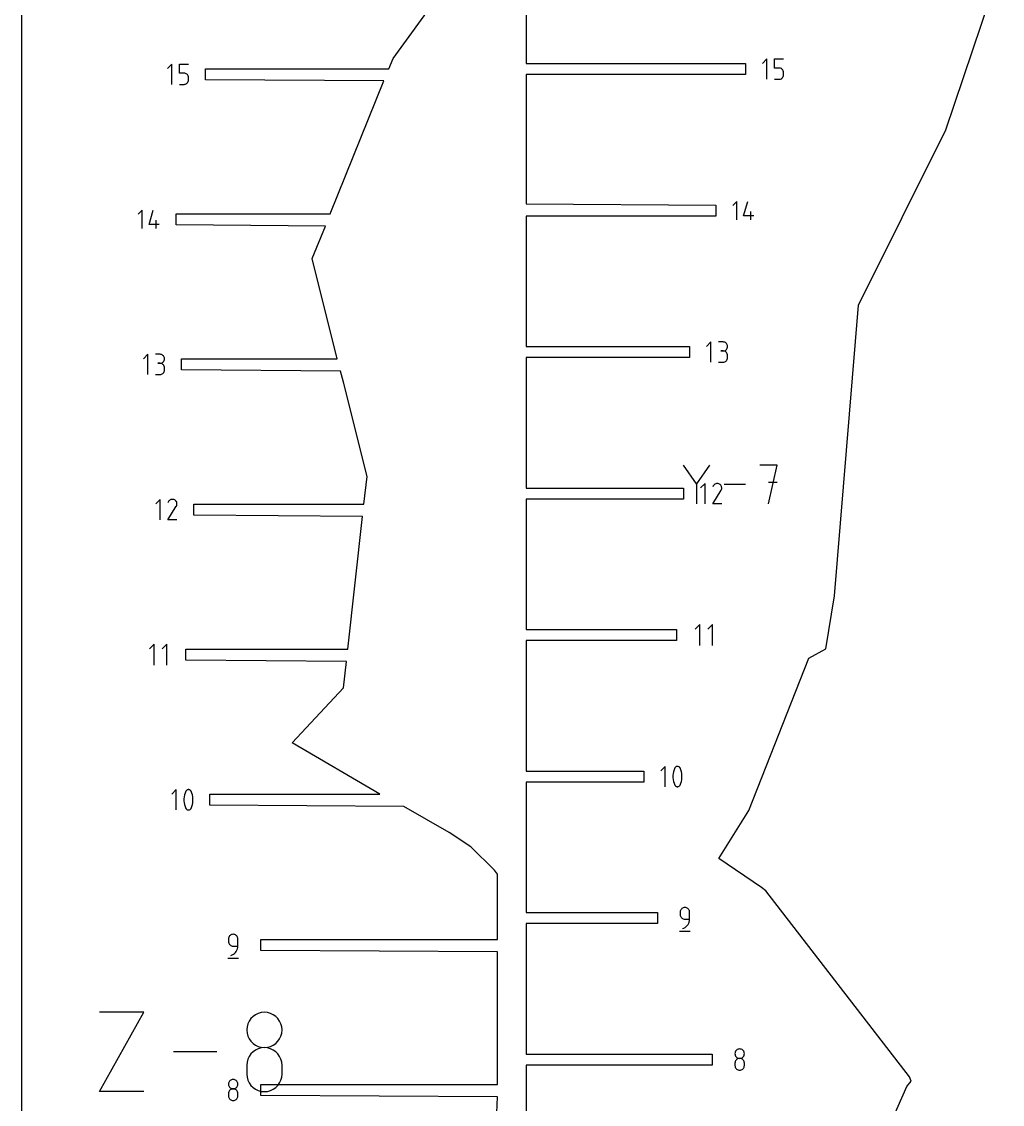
# Model space of a CAD drawing. Extents: x 0 to 980, y 0 to 700.
# Drawn here: x 125.9 to 237.1, y 126.8 to 249.5 of the extents above; entities that cross this region are included whole.
import ezdxf

# ---------------------------------------------------------------- set-up
doc = ezdxf.new("R2010")
doc.units = 0

msp = doc.modelspace()

# ---------------------------------------------------------------- linework, layer by layer
at = {"layer": 'annotation', "color": 1}
for p, q in [((142.970971, 244.740685), (142.458649, 244.228219)), ((142.970971, 242.436176), (142.970971, 244.740685)), ((143.83509, 243.714452), (143.83509, 244.740685)), ((143.83509, 244.740685), (144.858577, 244.740685)), ((210.427876, 245.311438), (209.915554, 244.798972)), ((210.427876, 243.006929), (210.427876, 245.311438)), ((211.291994, 244.285205), (211.291994, 245.311438)), ((211.291994, 245.311438), (212.315482, 245.311438)), ((211.803738, 244.285205), (211.291994, 244.285205)), ((211.895624, 244.276991), (211.803738, 244.285205)), ((211.982148, 244.253303), (211.895624, 244.276991)), ((144.346833, 243.714452), (143.83509, 243.714452)), ((144.43872, 243.706238), (144.346833, 243.714452)), ((144.525244, 243.682549), (144.43872, 243.706238)), ((144.604951, 243.644815), (144.525244, 243.682549)), ((144.676386, 243.594462), (144.604951, 243.644815)), ((144.738096, 243.53292), (144.676386, 243.594462)), ((144.788624, 243.461617), (144.738096, 243.53292)), ((144.826517, 243.381982), (144.788624, 243.461617)), ((144.85032, 243.295444), (144.826517, 243.381982)), ((144.858577, 243.20343), (144.85032, 243.295444)), ((144.858577, 242.948498), (144.858577, 243.20343)), ((144.858577, 243.20343), (144.858577, 243.20343)), ((211.895586, 243.015188), (211.98209, 243.038996)), ((211.98209, 243.038996), (212.061791, 243.076904)), ((212.061855, 244.215568), (211.982148, 244.253303)), ((212.061791, 243.076904), (212.133232, 243.127461)), ((212.133291, 244.165215), (212.061855, 244.215568)), ((212.133232, 243.127461), (212.194953, 243.189219)), ((212.195001, 244.103673), (212.133291, 244.165215)), ((212.194953, 243.189219), (212.245497, 243.260727)), ((212.245529, 244.032371), (212.195001, 244.103673)), ((212.245497, 243.260727), (212.283405, 243.340535)), ((212.283422, 243.952736), (212.245529, 244.032371)), ((212.283405, 243.340535), (212.30722, 243.427193)), ((212.307224, 243.866197), (212.283422, 243.952736)), ((212.30722, 243.427193), (212.315482, 243.519251)), ((212.315482, 243.774184), (212.307224, 243.866197)), ((212.315482, 243.519251), (212.315482, 243.774184)), ((212.315482, 243.774184), (212.315482, 243.774184)), ((143.83509, 242.436176), (144.346833, 242.436176)), ((144.346833, 242.436176), (144.438681, 242.444434)), ((144.346833, 242.436176), (144.346833, 242.436176)), ((144.438681, 242.444434), (144.525185, 242.468242)), ((144.525185, 242.468242), (144.604886, 242.50615)), ((144.604886, 242.50615), (144.676327, 242.556708)), ((144.676327, 242.556708), (144.738048, 242.618466)), ((144.738048, 242.618466), (144.788592, 242.689974)), ((144.788592, 242.689974), (144.826501, 242.769782)), ((144.826501, 242.769782), (144.850315, 242.85644)), ((144.850315, 242.85644), (144.858577, 242.948498)), ((211.291994, 243.006929), (211.803738, 243.006929)), ((211.803738, 243.006929), (211.895586, 243.015188)), ((211.803738, 243.006929), (211.803738, 243.006929)), ((207.006961, 229.160916), (206.544035, 228.697859)), ((207.006961, 227.078598), (207.006961, 229.160916)), ((207.787765, 227.541524), (208.249516, 229.160916)), ((139.598771, 228.177678), (139.135845, 227.714622)), ((139.598771, 226.09536), (139.598771, 228.177678)), ((140.379575, 226.558286), (140.841326, 228.177678)), ((208.94397, 227.541524), (207.787765, 227.541524)), ((208.597396, 227.078598), (208.597396, 228.003405)), ((141.53578, 226.558286), (140.379575, 226.558286)), ((141.189206, 226.09536), (141.189206, 227.020168)), ((204.079704, 213.232584), (203.567382, 212.720117)), ((204.079704, 210.928075), (204.079704, 213.232584)), ((205.455566, 213.22991), (204.943823, 213.22991)), ((205.547605, 213.221649), (205.455566, 213.22991)), ((205.634209, 213.197841), (205.547605, 213.221649)), ((205.71394, 213.159952), (205.634209, 213.197841)), ((205.785357, 213.109445), (205.71394, 213.159952)), ((205.847019, 213.047784), (205.785357, 213.109445)), ((205.785357, 212.327015), (205.847019, 212.388797)), ((205.897486, 212.976434), (205.847019, 213.047784)), ((205.847019, 212.388797), (205.897486, 212.460327)), ((205.935317, 212.896858), (205.897486, 212.976434)), ((205.897486, 212.460327), (205.935317, 212.540155)), ((205.959072, 212.810522), (205.935317, 212.896858)), ((205.935317, 212.540155), (205.959072, 212.626826)), ((205.96731, 212.718889), (205.959072, 212.810522)), ((205.959072, 212.626826), (205.96731, 212.718889)), ((205.96731, 212.718889), (205.96731, 212.718889)), ((140.248447, 211.836863), (139.736125, 211.324396)), ((140.248447, 209.532354), (140.248447, 211.836863)), ((141.624309, 211.834189), (141.112566, 211.834189)), ((141.716348, 211.825928), (141.624309, 211.834189)), ((141.802952, 211.80212), (141.716348, 211.825928)), ((141.882683, 211.764231), (141.802952, 211.80212)), ((141.9541, 211.713724), (141.882683, 211.764231)), ((142.015762, 211.652063), (141.9541, 211.713724)), ((142.066229, 211.580712), (142.015762, 211.652063)), ((142.10406, 211.501137), (142.066229, 211.580712)), ((142.066229, 211.064606), (142.10406, 211.144434)), ((142.127815, 211.414801), (142.10406, 211.501137)), ((142.10406, 211.144434), (142.127815, 211.231105)), ((142.136053, 211.323168), (142.127815, 211.414801)), ((142.127815, 211.231105), (142.136053, 211.323168)), ((142.136053, 211.323168), (142.136053, 211.323168)), ((205.455566, 212.206423), (205.199333, 212.206423)), ((205.199333, 212.206423), (205.455566, 212.206423)), ((205.455566, 212.206423), (205.547605, 212.214686)), ((205.547605, 212.198161), (205.455566, 212.206423)), ((205.455566, 212.206423), (205.455566, 212.206423)), ((205.547605, 212.214686), (205.634209, 212.238507)), ((205.634209, 212.174354), (205.547605, 212.198161)), ((205.634209, 212.238507), (205.71394, 212.276434)), ((205.71394, 212.136465), (205.634209, 212.174354)), ((205.71394, 212.276434), (205.785357, 212.327015)), ((205.785357, 212.085957), (205.71394, 212.136465)), ((205.847019, 212.024296), (205.785357, 212.085957)), ((205.897486, 211.952946), (205.847019, 212.024296)), ((205.847019, 211.110214), (205.897486, 211.18156)), ((205.935317, 211.873371), (205.897486, 211.952946)), ((205.897486, 211.18156), (205.935317, 211.261141)), ((205.959072, 211.787034), (205.935317, 211.873371)), ((205.935317, 211.261141), (205.959072, 211.347497)), ((205.96731, 211.695402), (205.959072, 211.787034)), ((205.959072, 211.347497), (205.96731, 211.439168)), ((205.96731, 211.439168), (205.96731, 211.695402)), ((205.96731, 211.695402), (205.96731, 211.695402)), ((141.624309, 210.810702), (141.368076, 210.810702)), ((141.368076, 210.810702), (141.624309, 210.810702)), ((141.624309, 210.810702), (141.716348, 210.818965)), ((141.716348, 210.80244), (141.624309, 210.810702)), ((141.624309, 210.810702), (141.624309, 210.810702)), ((141.716348, 210.818965), (141.802952, 210.842786)), ((141.802952, 210.778633), (141.716348, 210.80244)), ((141.802952, 210.842786), (141.882683, 210.880713)), ((141.882683, 210.740743), (141.802952, 210.778633)), ((141.882683, 210.880713), (141.9541, 210.931294)), ((141.9541, 210.690236), (141.882683, 210.740743)), ((141.9541, 210.931294), (142.015762, 210.993076)), ((142.015762, 210.628575), (141.9541, 210.690236)), ((142.015762, 210.993076), (142.066229, 211.064606)), ((142.066229, 210.557225), (142.015762, 210.628575)), ((142.10406, 210.47765), (142.066229, 210.557225)), ((142.127815, 210.391313), (142.10406, 210.47765)), ((142.10406, 209.86542), (142.127815, 209.951776)), ((142.136053, 210.299681), (142.127815, 210.391313)), ((142.127815, 209.951776), (142.136053, 210.043447)), ((142.136053, 210.043447), (142.136053, 210.299681)), ((142.136053, 210.299681), (142.136053, 210.299681)), ((204.943823, 210.928147), (205.455566, 210.928147)), ((205.455566, 210.928147), (205.547605, 210.936404)), ((205.455566, 210.928147), (205.455566, 210.928147)), ((205.547605, 210.936404), (205.634209, 210.960199)), ((205.634209, 210.960199), (205.71394, 210.998073)), ((205.71394, 210.998073), (205.785357, 211.048565)), ((205.785357, 211.048565), (205.847019, 211.110214)), ((141.112566, 209.532426), (141.624309, 209.532426)), ((141.624309, 209.532426), (141.716348, 209.540683)), ((141.624309, 209.532426), (141.624309, 209.532426)), ((141.716348, 209.540683), (141.802952, 209.564478)), ((141.802952, 209.564478), (141.882683, 209.602352)), ((141.882683, 209.602352), (141.9541, 209.652844)), ((141.9541, 209.652844), (142.015762, 209.714493)), ((142.015762, 209.714493), (142.066229, 209.785839)), ((142.066229, 209.785839), (142.10406, 209.86542)), ((202.451237, 197.143616), (200.981598, 199.268915)), ((203.9206, 199.268915), (202.451237, 197.143616)), ((211.593312, 199.268777), (209.634069, 199.268777)), ((210.613829, 194.862898), (211.593312, 199.268777)), ((202.451237, 197.314646), (202.451237, 194.86276)), ((203.413456, 197.19299), (202.901209, 196.680597)), ((203.413456, 194.888815), (203.413456, 197.19299)), ((204.277624, 194.888796), (205.223223, 196.411089)), ((204.346261, 196.936775), (204.279069, 196.807882)), ((204.399583, 197.012386), (204.346261, 196.936775)), ((204.463557, 197.075505), (204.399583, 197.012386)), ((204.536239, 197.125624), (204.463557, 197.075505)), ((204.615681, 197.162239), (204.536239, 197.125624)), ((204.699939, 197.184844), (204.615681, 197.162239)), ((204.787067, 197.192933), (204.699939, 197.184844)), ((204.875119, 197.186002), (204.787067, 197.192933)), ((204.962149, 197.163545), (204.875119, 197.186002)), ((205.046212, 197.125056), (204.962149, 197.163545)), ((205.121397, 197.071668), (205.046212, 197.125056)), ((205.046212, 197.125056), (205.046212, 197.125056)), ((205.18426, 197.007601), (205.121397, 197.071668)), ((205.234242, 196.934821), (205.18426, 197.007601)), ((205.223223, 196.411089), (205.224353, 196.412488)), ((205.223223, 196.411089), (205.223223, 196.411089)), ((205.224353, 196.412488), (205.225437, 196.413898)), ((205.225437, 196.413898), (205.226482, 196.415333)), ((205.226482, 196.415333), (205.227494, 196.416803)), ((205.227494, 196.416803), (205.228482, 196.418321)), ((205.228482, 196.418321), (205.229452, 196.419898)), ((205.229452, 196.419898), (205.230411, 196.421546)), ((205.230411, 196.421546), (205.231367, 196.423278)), ((205.231367, 196.423278), (205.232326, 196.425105)), ((205.232326, 196.425105), (205.27137, 196.508935)), ((205.232326, 196.425105), (205.232326, 196.425105)), ((205.270784, 196.855291), (205.234242, 196.934821)), ((205.293326, 196.770973), (205.270784, 196.855291)), ((205.27137, 196.508935), (205.294178, 196.595832)), ((205.301311, 196.683833), (205.293326, 196.770973)), ((205.294178, 196.595832), (205.301311, 196.683833)), ((207.982417, 197.065837), (205.573358, 197.065837)), ((211.593312, 197.306771), (210.613829, 197.306771)), ((141.653801, 195.384785), (141.141553, 194.872393)), ((141.653801, 193.08061), (141.653801, 195.384785)), ((142.639927, 195.204181), (142.586605, 195.12857)), ((142.703901, 195.2673), (142.639927, 195.204181)), ((142.776583, 195.317419), (142.703901, 195.2673)), ((142.856025, 195.354034), (142.776583, 195.317419)), ((142.940283, 195.376639), (142.856025, 195.354034)), ((143.027411, 195.384728), (142.940283, 195.376639)), ((143.115463, 195.377797), (143.027411, 195.384728)), ((143.202493, 195.35534), (143.115463, 195.377797)), ((143.286556, 195.316851), (143.202493, 195.35534)), ((143.361741, 195.263463), (143.286556, 195.316851)), ((143.286556, 195.316851), (143.286556, 195.316851)), ((143.424604, 195.199397), (143.361741, 195.263463)), ((143.474586, 195.126616), (143.424604, 195.199397)), ((142.517968, 193.080591), (143.463567, 194.602884)), ((142.586605, 195.12857), (142.519413, 194.999677)), ((143.463567, 194.602884), (143.464697, 194.604283)), ((143.463567, 194.602884), (143.463567, 194.602884)), ((143.464697, 194.604283), (143.465781, 194.605693)), ((143.465781, 194.605693), (143.466826, 194.607128)), ((143.466826, 194.607128), (143.467838, 194.608598)), ((143.467838, 194.608598), (143.468826, 194.610116)), ((143.468826, 194.610116), (143.469796, 194.611693)), ((143.469796, 194.611693), (143.470755, 194.613342)), ((143.470755, 194.613342), (143.471711, 194.615073)), ((143.471711, 194.615073), (143.47267, 194.6169)), ((143.47267, 194.6169), (143.511714, 194.70073)), ((143.47267, 194.6169), (143.47267, 194.6169)), ((143.511128, 195.047086), (143.474586, 195.126616)), ((143.53367, 194.962768), (143.511128, 195.047086)), ((143.511714, 194.70073), (143.534522, 194.787627)), ((143.541655, 194.875628), (143.53367, 194.962768)), ((143.534522, 194.787627), (143.541655, 194.875628)), ((205.300963, 194.888796), (204.277624, 194.888796)), ((143.541307, 193.080591), (142.517968, 193.080591)), ((202.835346, 181.201475), (202.301796, 180.667774)), ((202.835346, 178.801475), (202.835346, 181.201475)), ((204.268897, 181.201475), (203.735346, 180.667774)), ((204.268897, 178.801475), (204.268897, 181.201475)), ((140.969532, 178.980786), (140.435981, 178.447085)), ((140.969532, 176.580786), (140.969532, 178.980786)), ((142.403083, 178.980786), (141.869532, 178.447085)), ((142.403083, 176.580786), (142.403083, 178.980786)), ((198.907142, 165.116478), (198.393853, 164.603044)), ((198.907142, 162.807618), (198.907142, 165.116478)), ((199.839445, 164.511356), (199.795192, 164.292861)), ((199.905825, 164.725523), (199.839445, 164.511356)), ((199.99433, 164.933653), (199.905825, 164.725523)), ((200.024135, 164.983217), (199.99433, 164.933653)), ((199.99433, 164.933653), (199.99433, 164.933653)), ((200.061279, 165.025454), (200.024135, 164.983217)), ((200.104533, 165.059955), (200.061279, 165.025454)), ((200.152668, 165.086312), (200.104533, 165.059955)), ((200.204452, 165.104117), (200.152668, 165.086312)), ((200.258657, 165.11296), (200.204452, 165.104117)), ((200.314052, 165.112432), (200.258657, 165.11296)), ((200.369408, 165.102126), (200.314052, 165.112432)), ((200.423495, 165.081631), (200.369408, 165.102126)), ((200.4442, 165.070751), (200.423495, 165.081631)), ((200.423495, 165.081631), (200.423495, 165.081631)), ((200.464069, 165.058253), (200.4442, 165.070751)), ((200.483005, 165.044237), (200.464069, 165.058253)), ((200.500911, 165.028802), (200.483005, 165.044237)), ((200.51769, 165.012046), (200.500911, 165.028802)), ((200.533248, 164.994069), (200.51769, 165.012046)), ((200.547486, 164.974969), (200.533248, 164.994069)), ((200.560308, 164.954846), (200.547486, 164.974969)), ((200.571618, 164.933798), (200.560308, 164.954846)), ((200.660552, 164.725238), (200.571618, 164.933798)), ((200.571618, 164.933798), (200.571618, 164.933798)), ((200.727253, 164.51075), (200.660552, 164.725238)), ((200.771721, 164.29204), (200.727253, 164.51075)), ((199.795192, 164.292861), (199.773066, 164.071745)), ((199.773066, 164.071745), (199.773066, 163.849717)), ((199.773066, 163.849717), (199.795192, 163.628484)), ((199.795192, 163.628484), (199.839445, 163.409753)), ((199.839445, 163.409753), (199.905825, 163.195232)), ((200.660552, 163.194948), (200.727253, 163.409147)), ((200.727253, 163.409147), (200.771721, 163.627663)), ((200.793954, 164.070818), (200.771721, 164.29204)), ((200.771721, 163.627663), (200.793954, 163.848789)), ((200.793954, 163.848789), (200.793954, 164.070818)), ((143.471519, 162.483305), (142.95823, 161.969871)), ((143.471519, 160.174445), (143.471519, 162.483305)), ((144.470202, 162.09235), (144.403822, 161.878183)), ((144.558707, 162.30048), (144.470202, 162.09235)), ((144.588512, 162.350044), (144.558707, 162.30048)), ((144.558707, 162.30048), (144.558707, 162.30048)), ((144.625656, 162.392281), (144.588512, 162.350044)), ((144.66891, 162.426782), (144.625656, 162.392281)), ((144.717045, 162.45314), (144.66891, 162.426782)), ((144.768829, 162.470944), (144.717045, 162.45314)), ((144.823034, 162.479787), (144.768829, 162.470944)), ((144.878429, 162.47926), (144.823034, 162.479787)), ((144.933785, 162.468953), (144.878429, 162.47926)), ((144.987872, 162.448458), (144.933785, 162.468953)), ((145.008577, 162.437578), (144.987872, 162.448458)), ((144.987872, 162.448458), (144.987872, 162.448458)), ((145.028446, 162.42508), (145.008577, 162.437578)), ((145.047382, 162.411064), (145.028446, 162.42508)), ((145.065288, 162.395629), (145.047382, 162.411064)), ((145.082068, 162.378873), (145.065288, 162.395629)), ((145.097625, 162.360896), (145.082068, 162.378873)), ((145.111863, 162.341797), (145.097625, 162.360896)), ((145.124685, 162.321673), (145.111863, 162.341797)), ((145.135995, 162.300625), (145.124685, 162.321673)), ((145.224929, 162.092066), (145.135995, 162.300625)), ((145.135995, 162.300625), (145.135995, 162.300625)), ((145.29163, 161.877577), (145.224929, 162.092066)), ((199.905825, 163.195232), (199.99433, 162.98663)), ((199.99433, 162.98663), (199.99433, 162.98663)), ((199.99433, 162.98663), (200.005599, 162.965623)), ((200.005599, 162.965623), (200.018326, 162.9456)), ((200.018326, 162.9456), (200.032459, 162.926621)), ((200.032459, 162.926621), (200.047943, 162.908747)), ((200.047943, 162.908747), (200.064724, 162.892038)), ((200.064724, 162.892038), (200.08275, 162.876555)), ((200.08275, 162.876555), (200.101966, 162.86236)), ((200.101966, 162.86236), (200.12232, 162.849512)), ((200.12232, 162.849512), (200.143756, 162.838073)), ((200.143756, 162.838073), (200.143756, 162.838073)), ((200.143756, 162.838073), (200.197417, 162.818013)), ((200.197417, 162.818013), (200.25245, 162.808047)), ((200.25245, 162.808047), (200.307613, 162.807768)), ((200.307613, 162.807768), (200.36166, 162.81677)), ((200.36166, 162.81677), (200.413347, 162.834647)), ((200.413347, 162.834647), (200.461431, 162.860993)), ((200.461431, 162.860993), (200.504666, 162.8954)), ((200.504666, 162.8954), (200.54181, 162.937463)), ((200.54181, 162.937463), (200.571618, 162.986774)), ((200.571618, 162.986774), (200.660552, 163.194948)), ((200.571618, 162.986774), (200.571618, 162.986774)), ((144.359569, 161.659688), (144.337443, 161.438573)), ((144.337443, 161.438573), (144.337443, 161.216544)), ((144.337443, 161.216544), (144.359569, 160.995311)), ((144.403822, 161.878183), (144.359569, 161.659688)), ((144.359569, 160.995311), (144.403822, 160.77658)), ((145.336098, 161.658868), (145.29163, 161.877577)), ((145.29163, 160.775974), (145.336098, 160.99449)), ((145.358331, 161.437645), (145.336098, 161.658868)), ((145.336098, 160.99449), (145.358331, 161.215617)), ((145.358331, 161.215617), (145.358331, 161.437645)), ((144.403822, 160.77658), (144.470202, 160.562059)), ((144.470202, 160.562059), (144.558707, 160.353457)), ((144.558707, 160.353457), (144.558707, 160.353457)), ((144.558707, 160.353457), (144.569976, 160.332451)), ((144.569976, 160.332451), (144.582703, 160.312427)), ((144.582703, 160.312427), (144.596836, 160.293448)), ((144.596836, 160.293448), (144.61232, 160.275574)), ((144.61232, 160.275574), (144.629101, 160.258865)), ((144.629101, 160.258865), (144.647127, 160.243382)), ((144.647127, 160.243382), (144.666343, 160.229187)), ((144.666343, 160.229187), (144.686697, 160.216339)), ((144.686697, 160.216339), (144.708133, 160.2049)), ((144.708133, 160.2049), (144.708133, 160.2049)), ((144.708133, 160.2049), (144.761794, 160.18484)), ((144.761794, 160.18484), (144.816827, 160.174874)), ((144.816827, 160.174874), (144.87199, 160.174595)), ((144.87199, 160.174595), (144.926037, 160.183598)), ((144.926037, 160.183598), (144.977724, 160.201475)), ((144.977724, 160.201475), (145.025808, 160.22782)), ((145.025808, 160.22782), (145.069043, 160.262227)), ((145.069043, 160.262227), (145.106187, 160.30429)), ((145.106187, 160.30429), (145.135995, 160.353602)), ((145.135995, 160.353602), (145.224929, 160.561775)), ((145.135995, 160.353602), (145.135995, 160.353602)), ((145.224929, 160.561775), (145.29163, 160.775974)), ((200.605564, 148.684797), (200.596959, 148.588919)), ((200.596959, 148.588919), (200.596959, 148.322069)), ((200.630365, 148.77506), (200.605564, 148.684797)), ((200.669844, 148.858195), (200.630365, 148.77506)), ((200.722482, 148.932689), (200.669844, 148.858195)), ((200.786761, 148.997031), (200.722482, 148.932689)), ((200.861162, 149.049708), (200.786761, 148.997031)), ((200.944166, 149.089207), (200.861162, 149.049708)), ((201.034254, 149.114015), (200.944166, 149.089207)), ((201.129908, 149.122621), (201.034254, 149.114015)), ((201.22576, 149.114015), (201.129908, 149.122621)), ((201.129908, 149.122621), (201.129908, 149.122621)), ((201.315953, 149.089207), (201.22576, 149.114015)), ((201.398988, 149.049708), (201.315953, 149.089207)), ((201.473364, 148.997031), (201.398988, 149.049708)), ((201.537581, 148.932689), (201.473364, 148.997031)), ((201.590139, 148.858195), (201.537581, 148.932689)), ((201.629537, 148.77506), (201.590139, 148.858195)), ((201.654277, 148.684797), (201.629537, 148.77506)), ((201.662857, 148.588919), (201.654277, 148.684797)), ((201.662857, 147.788518), (201.662857, 148.588919)), ((201.662857, 148.588919), (201.662857, 148.588919)), ((200.596959, 148.322069), (200.596959, 148.322069)), ((200.596959, 148.322069), (200.605564, 148.226196)), ((200.605564, 148.226196), (200.630365, 148.135947)), ((200.630365, 148.135947), (200.669844, 148.052832)), ((200.669844, 148.052832), (200.722482, 147.978361)), ((200.722482, 147.978361), (200.786761, 147.914045)), ((200.786761, 147.914045), (200.861162, 147.861392)), ((200.861162, 147.861392), (200.944166, 147.821913)), ((200.944166, 147.821913), (201.034254, 147.797118)), ((201.034254, 147.797118), (201.129908, 147.788518)), ((201.129908, 147.788518), (201.662857, 147.788518)), ((201.485626, 147.186769), (201.560996, 147.323872)), ((201.560996, 147.323872), (201.616621, 147.471168)), ((201.616621, 147.471168), (201.651057, 147.626702)), ((201.651057, 147.626702), (201.662857, 147.788518)), ((149.819946, 146.068358), (149.729858, 146.04355)), ((149.9156, 146.076964), (149.819946, 146.068358)), ((150.011452, 146.068358), (149.9156, 146.076964)), ((149.9156, 146.076964), (149.9156, 146.076964)), ((150.101646, 146.04355), (150.011452, 146.068358)), ((200.530359, 146.422621), (201.730359, 146.422621)), ((200.863208, 146.722621), (201.015615, 146.779415)), ((200.863208, 146.722621), (200.863208, 146.722621)), ((201.015615, 146.779415), (201.155507, 146.856183)), ((201.155507, 146.856183), (201.281436, 146.950969)), ((201.281436, 146.950969), (201.391958, 147.061816)), ((201.391958, 147.061816), (201.485626, 147.186769)), ((149.391256, 145.639141), (149.382651, 145.543263)), ((149.382651, 145.543263), (149.382651, 145.276412)), ((149.382651, 145.276412), (149.382651, 145.276412)), ((149.382651, 145.276412), (149.391256, 145.180539)), ((149.416057, 145.729403), (149.391256, 145.639141)), ((149.391256, 145.180539), (149.416057, 145.09029)), ((149.455536, 145.812538), (149.416057, 145.729403)), ((149.416057, 145.09029), (149.455536, 145.007176)), ((149.508175, 145.887033), (149.455536, 145.812538)), ((149.455536, 145.007176), (149.508175, 144.932705)), ((149.572453, 145.951375), (149.508175, 145.887033)), ((149.508175, 144.932705), (149.572453, 144.868388)), ((149.646854, 146.004051), (149.572453, 145.951375)), ((149.572453, 144.868388), (149.646854, 144.815735)), ((149.729858, 146.04355), (149.646854, 146.004051)), ((150.18468, 146.004051), (150.101646, 146.04355)), ((150.259056, 145.951375), (150.18468, 146.004051)), ((150.323273, 145.887033), (150.259056, 145.951375)), ((150.375831, 145.812538), (150.323273, 145.887033)), ((150.41523, 145.729403), (150.375831, 145.812538)), ((150.439969, 145.639141), (150.41523, 145.729403)), ((150.448549, 145.543263), (150.439969, 145.639141)), ((150.448549, 144.742861), (150.448549, 145.543263)), ((150.448549, 145.543263), (150.448549, 145.543263)), ((149.646854, 144.815735), (149.729858, 144.776256)), ((149.6489, 143.676964), (149.801308, 143.733758)), ((149.6489, 143.676964), (149.6489, 143.676964)), ((149.729858, 144.776256), (149.819946, 144.751462)), ((149.801308, 143.733758), (149.941199, 143.810527)), ((149.819946, 144.751462), (149.9156, 144.742861)), ((149.9156, 144.742861), (150.448549, 144.742861)), ((149.941199, 143.810527), (150.067128, 143.905312)), ((150.067128, 143.905312), (150.17765, 144.01616)), ((150.17765, 144.01616), (150.271318, 144.141113)), ((150.271318, 144.141113), (150.346688, 144.278215)), ((150.346688, 144.278215), (150.402314, 144.425512)), ((150.402314, 144.425512), (150.436749, 144.581046)), ((150.436749, 144.581046), (150.448549, 144.742861)), ((149.316052, 143.376964), (150.516052, 143.376964)), ((134.780284, 128.239647), (139.780564, 137.24512)), ((139.780564, 137.24512), (134.780284, 137.24512)), ((151.732066, 136.243581), (151.58399, 135.932619)), ((151.92952, 136.522401), (151.732066, 136.243581)), ((152.170666, 136.763357), (151.92952, 136.522401)), ((152.449819, 136.960727), (152.170666, 136.763357)), ((152.761296, 137.108791), (152.449819, 136.960727)), ((153.099411, 137.201825), (152.761296, 137.108791)), ((153.45848, 137.234107), (153.099411, 137.201825)), ((153.817549, 137.201825), (153.45848, 137.234107)), ((153.45848, 137.234107), (153.45848, 137.234107)), ((154.155665, 137.108791), (153.817549, 137.201825)), ((154.467141, 136.960727), (154.155665, 137.108791)), ((154.746295, 136.763357), (154.467141, 136.960727)), ((154.987441, 136.522401), (154.746295, 136.763357)), ((155.184894, 136.243581), (154.987441, 136.522401)), ((155.332971, 135.932619), (155.184894, 136.243581)), ((151.490975, 135.595238), (151.458707, 135.237158)), ((151.458707, 135.237158), (151.458707, 135.237158)), ((151.458707, 135.237158), (151.490994, 134.877397)), ((151.58399, 135.932619), (151.490975, 135.595238)), ((155.425985, 135.595238), (155.332971, 135.932619)), ((155.425967, 134.877397), (155.458253, 135.237158)), ((155.458253, 135.237158), (155.425985, 135.595238)), ((155.458253, 135.237158), (155.458253, 135.237158)), ((151.490994, 134.877397), (151.584055, 134.538707)), ((151.584055, 134.538707), (151.732192, 134.226761)), ((151.732192, 134.226761), (151.929706, 133.947236)), ((151.929706, 133.947236), (152.170898, 133.705808)), ((154.746063, 133.705808), (154.987255, 133.947236)), ((154.987255, 133.947236), (155.184769, 134.226761)), ((155.184769, 134.226761), (155.332906, 134.538707)), ((155.332906, 134.538707), (155.425967, 134.877397)), ((148.082502, 132.742383), (143.158463, 132.742383)), ((152.170666, 132.763365), (151.92952, 132.521983)), ((152.449819, 132.960993), (152.170666, 132.763365)), ((152.170898, 133.705808), (152.45007, 133.50815)), ((152.761296, 133.109189), (152.449819, 132.960993)), ((152.45007, 133.50815), (152.761524, 133.35994)), ((153.099411, 133.202272), (152.761296, 133.109189)), ((152.761524, 133.35994), (153.09956, 133.266852)), ((153.45848, 133.234561), (153.099411, 133.202272)), ((153.09956, 133.266852), (153.45848, 133.234561)), ((153.45848, 133.234561), (153.817401, 133.266852)), ((153.817549, 133.20229), (153.45848, 133.234561)), ((153.45848, 133.234561), (153.45848, 133.234561)), ((153.45848, 133.234561), (153.45848, 133.234561)), ((153.817401, 133.266852), (154.155437, 133.35994)), ((154.155665, 133.109254), (153.817549, 133.20229)), ((154.155437, 133.35994), (154.46689, 133.50815)), ((154.467141, 132.961119), (154.155665, 133.109254)), ((154.46689, 133.50815), (154.746063, 133.705808)), ((154.746295, 132.763551), (154.467141, 132.961119)), ((154.987441, 132.522216), (154.746295, 132.763551)), ((206.808839, 132.643492), (206.80024, 132.548062)), ((206.833628, 132.733406), (206.808839, 132.643492)), ((206.873091, 132.816279), (206.833628, 132.733406)), ((206.925714, 132.890585), (206.873091, 132.816279)), ((206.98998, 132.954801), (206.925714, 132.890585)), ((207.064376, 133.007402), (206.98998, 132.954801)), ((207.147386, 133.046861), (207.064376, 133.007402)), ((207.237495, 133.071655), (207.147386, 133.046861)), ((207.333189, 133.080259), (207.237495, 133.071655)), ((207.428882, 133.071655), (207.333189, 133.080259)), ((207.333189, 133.080259), (207.333189, 133.080259)), ((207.518991, 133.046861), (207.428882, 133.071655)), ((207.602001, 133.007402), (207.518991, 133.046861)), ((207.676397, 132.954801), (207.602001, 133.007402)), ((207.740664, 132.890585), (207.676397, 132.954801)), ((207.793286, 132.816279), (207.740664, 132.890585)), ((207.832749, 132.733406), (207.793286, 132.816279)), ((207.857538, 132.643492), (207.832749, 132.733406)), ((207.866137, 132.548062), (207.857538, 132.643492)), ((151.490975, 131.592122), (151.458707, 131.232529)), ((151.58399, 131.930682), (151.490975, 131.592122)), ((151.732066, 132.242529), (151.58399, 131.930682)), ((151.92952, 132.521983), (151.732066, 132.242529)), ((155.184894, 132.24278), (154.987441, 132.522216)), ((155.332971, 131.93091), (155.184894, 132.24278)), ((155.425985, 131.592271), (155.332971, 131.93091)), ((155.458253, 131.232529), (155.425985, 131.592271)), ((206.80024, 132.548062), (206.80024, 132.548062)), ((206.80024, 132.548062), (206.808844, 132.452184)), ((206.808839, 131.576643), (206.80024, 131.48081)), ((206.80024, 131.48081), (206.80024, 131.215314)), ((206.833628, 131.666871), (206.808839, 131.576643)), ((206.808844, 132.452184), (206.833646, 132.361922)), ((206.873091, 131.74998), (206.833628, 131.666871)), ((206.833646, 132.361922), (206.873125, 132.278787)), ((206.925714, 131.824456), (206.873091, 131.74998)), ((206.873125, 132.278787), (206.925763, 132.204292)), ((206.98998, 131.888785), (206.925714, 131.824456)), ((206.925763, 132.204292), (206.990042, 132.13995)), ((207.064376, 131.941454), (206.98998, 131.888785)), ((206.990042, 132.13995), (207.064443, 132.087274)), ((207.147386, 131.980949), (207.064376, 131.941454)), ((207.064443, 132.087274), (207.147446, 132.047775)), ((207.237495, 132.005756), (207.147386, 131.980949)), ((207.147446, 132.047775), (207.237535, 132.022967)), ((207.333189, 132.014361), (207.237495, 132.005756)), ((207.237535, 132.022967), (207.333189, 132.014361)), ((207.333189, 132.014361), (207.428842, 132.022967)), ((207.428882, 132.005761), (207.333189, 132.014361)), ((207.333189, 132.014361), (207.333189, 132.014361)), ((207.333189, 132.014361), (207.333189, 132.014361)), ((207.428842, 132.022967), (207.518931, 132.047775)), ((207.518991, 131.980966), (207.428882, 132.005761)), ((207.518931, 132.047775), (207.601934, 132.087274)), ((207.602001, 131.941487), (207.518991, 131.980966)), ((207.601934, 132.087274), (207.676335, 132.13995)), ((207.676397, 131.888835), (207.602001, 131.941487)), ((207.676335, 132.13995), (207.740614, 132.204292)), ((207.740664, 131.824518), (207.676397, 131.888835)), ((207.740614, 132.204292), (207.793252, 132.278787)), ((207.793286, 131.750047), (207.740664, 131.824518)), ((207.793252, 132.278787), (207.832731, 132.361922)), ((207.832749, 131.666932), (207.793286, 131.750047)), ((207.832731, 132.361922), (207.857533, 132.452184)), ((207.857538, 131.576683), (207.832749, 131.666932)), ((207.857533, 132.452184), (207.866137, 132.548062)), ((207.866137, 131.48081), (207.857538, 131.576683)), ((207.866137, 132.548062), (207.866137, 132.548062)), ((207.866137, 131.215314), (207.866137, 131.48081)), ((207.866137, 131.48081), (207.866137, 131.48081)), ((151.458707, 131.232529), (151.458707, 130.236314)), ((151.458707, 130.236314), (151.458707, 130.236314)), ((151.458707, 130.236314), (151.490994, 129.876747)), ((155.425967, 129.876747), (155.458253, 130.236314)), ((155.458253, 130.236314), (155.458253, 131.232529)), ((155.458253, 131.232529), (155.458253, 131.232529)), ((206.80024, 131.215314), (206.80024, 131.215314)), ((206.80024, 131.215314), (206.808844, 131.119488)), ((206.808844, 131.119488), (206.833646, 131.029364)), ((206.833646, 131.029364), (206.873125, 130.946429)), ((206.873125, 130.946429), (206.925763, 130.872172)), ((206.925763, 130.872172), (206.990042, 130.80808)), ((206.990042, 130.80808), (207.064443, 130.755641)), ((207.064443, 130.755641), (207.147446, 130.716342)), ((207.147446, 130.716342), (207.237535, 130.691672)), ((207.237535, 130.691672), (207.333189, 130.683118)), ((207.333189, 130.683118), (207.428842, 130.691672)), ((207.333189, 130.683118), (207.333189, 130.683118)), ((207.428842, 130.691672), (207.518931, 130.716342)), ((207.518931, 130.716342), (207.601934, 130.755641)), ((207.601934, 130.755641), (207.676335, 130.80808)), ((207.676335, 130.80808), (207.740614, 130.872172)), ((207.740614, 130.872172), (207.793252, 130.946429)), ((207.793252, 130.946429), (207.832731, 131.029364)), ((207.832731, 131.029364), (207.857533, 131.119488)), ((207.857533, 131.119488), (207.866137, 131.215314)), ((149.391404, 129.185352), (149.382805, 129.089922)), ((149.382805, 129.089922), (149.382805, 129.089922)), ((149.382805, 129.089922), (149.391409, 128.994044)), ((149.416193, 129.275265), (149.391404, 129.185352)), ((149.391409, 128.994044), (149.41621, 128.903781)), ((149.455656, 129.358138), (149.416193, 129.275265)), ((149.41621, 128.903781), (149.455689, 128.820646)), ((149.508278, 129.432445), (149.455656, 129.358138)), ((149.572545, 129.496661), (149.508278, 129.432445)), ((149.64694, 129.549261), (149.572545, 129.496661)), ((149.72995, 129.58872), (149.64694, 129.549261)), ((149.82006, 129.613514), (149.72995, 129.58872)), ((149.915753, 129.622118), (149.82006, 129.613514)), ((150.011447, 129.613514), (149.915753, 129.622118)), ((149.915753, 129.622118), (149.915753, 129.622118)), ((150.101556, 129.58872), (150.011447, 129.613514)), ((150.184566, 129.549261), (150.101556, 129.58872)), ((150.258962, 129.496661), (150.184566, 129.549261)), ((150.323228, 129.432445), (150.258962, 129.496661)), ((150.375851, 129.358138), (150.323228, 129.432445)), ((150.375817, 128.820646), (150.415296, 128.903781)), ((150.415314, 129.275265), (150.375851, 129.358138)), ((150.415296, 128.903781), (150.440097, 128.994044)), ((150.440102, 129.185352), (150.415314, 129.275265)), ((150.440097, 128.994044), (150.448702, 129.089922)), ((150.448702, 129.089922), (150.440102, 129.185352)), ((150.448702, 129.089922), (150.448702, 129.089922)), ((151.490994, 129.876747), (151.584055, 129.538575)), ((151.584055, 129.538575), (151.732192, 129.227381)), ((151.732192, 129.227381), (151.929706, 128.948747)), ((151.929706, 128.948747), (152.170898, 128.708256)), ((154.746063, 128.708256), (154.987255, 128.948747)), ((154.987255, 128.948747), (155.184769, 129.227381)), ((155.184769, 129.227381), (155.332906, 129.538575)), ((155.332906, 129.538575), (155.425967, 129.876747)), ((139.780564, 128.239647), (134.780284, 128.239647)), ((149.391404, 128.118503), (149.382805, 128.02267)), ((149.382805, 128.02267), (149.382805, 127.757174)), ((149.382805, 127.757174), (149.382805, 127.757174)), ((149.382805, 127.757174), (149.391409, 127.661347)), ((149.416193, 128.208731), (149.391404, 128.118503)), ((149.391409, 127.661347), (149.41621, 127.571223)), ((149.455656, 128.291839), (149.416193, 128.208731)), ((149.508278, 128.366315), (149.455656, 128.291839)), ((149.455689, 128.820646), (149.508328, 128.746152)), ((149.572545, 128.430644), (149.508278, 128.366315)), ((149.508328, 128.746152), (149.572607, 128.68181)), ((149.64694, 128.483313), (149.572545, 128.430644)), ((149.572607, 128.68181), (149.647007, 128.629133)), ((149.72995, 128.522808), (149.64694, 128.483313)), ((149.647007, 128.629133), (149.730011, 128.589635)), ((149.82006, 128.547615), (149.72995, 128.522808)), ((149.730011, 128.589635), (149.820099, 128.564826)), ((149.915753, 128.556221), (149.82006, 128.547615)), ((149.820099, 128.564826), (149.915753, 128.556221)), ((149.915753, 128.556221), (150.011407, 128.564826)), ((150.011447, 128.54762), (149.915753, 128.556221)), ((149.915753, 128.556221), (149.915753, 128.556221)), ((149.915753, 128.556221), (149.915753, 128.556221)), ((150.011407, 128.564826), (150.101495, 128.589635)), ((150.101556, 128.522826), (150.011447, 128.54762)), ((150.101495, 128.589635), (150.184499, 128.629133)), ((150.184566, 128.483347), (150.101556, 128.522826)), ((150.184499, 128.629133), (150.2589, 128.68181)), ((150.258962, 128.430694), (150.184566, 128.483347)), ((150.2589, 128.68181), (150.323179, 128.746152)), ((150.323228, 128.366377), (150.258962, 128.430694)), ((150.323179, 128.746152), (150.375817, 128.820646)), ((150.375851, 128.291906), (150.323228, 128.366377)), ((150.415314, 128.208791), (150.375851, 128.291906)), ((150.415296, 127.571223), (150.440097, 127.661347)), ((150.440102, 128.118543), (150.415314, 128.208791)), ((150.440097, 127.661347), (150.448702, 127.757174)), ((150.448702, 128.02267), (150.440102, 128.118543)), ((150.448702, 127.757174), (150.448702, 128.02267)), ((150.448702, 128.02267), (150.448702, 128.02267)), ((152.170898, 128.708256), (152.45007, 128.511489)), ((152.45007, 128.511489), (152.761524, 128.364031)), ((152.761524, 128.364031), (153.09956, 128.271461)), ((153.09956, 128.271461), (153.45848, 128.239365)), ((153.45848, 128.239365), (153.817401, 128.271461)), ((153.45848, 128.239365), (153.45848, 128.239365)), ((153.817401, 128.271461), (154.155437, 128.364031)), ((154.155437, 128.364031), (154.46689, 128.511489)), ((154.46689, 128.511489), (154.746063, 128.708256)), ((149.41621, 127.571223), (149.455689, 127.488288)), ((149.455689, 127.488288), (149.508328, 127.414031)), ((149.508328, 127.414031), (149.572607, 127.349939)), ((149.572607, 127.349939), (149.647007, 127.2975)), ((149.647007, 127.2975), (149.730011, 127.258202)), ((149.730011, 127.258202), (149.820099, 127.233532)), ((149.820099, 127.233532), (149.915753, 127.224978)), ((149.915753, 127.224978), (150.011407, 127.233532)), ((149.915753, 127.224978), (149.915753, 127.224978)), ((150.011407, 127.233532), (150.101495, 127.258202)), ((150.101495, 127.258202), (150.184499, 127.2975)), ((150.184499, 127.2975), (150.2589, 127.349939)), ((150.2589, 127.349939), (150.323179, 127.414031)), ((150.323179, 127.414031), (150.375817, 127.488288)), ((150.375817, 127.488288), (150.415296, 127.571223))]:
    msp.add_line(p, q, dxfattribs=at)
at = {"layer": 'boundary', "color": 5}
for p, q in [((125.937639, 261.714518), (125.937635, 142.500572)), ((168.044189, 245.374652), (178.156414, 259.267342)), ((183.11271, 256.334093), (183.112707, 244.782184)), ((230.701948, 237.273202), (237.112723, 256.33402)), ((167.574312, 244.21143), (168.044189, 245.374652)), ((183.112707, 244.782184), (207.988771, 244.782184)), ((207.988771, 244.782184), (207.988771, 243.536184)), ((146.785866, 242.965431), (146.785866, 244.211431)), ((146.785866, 244.211431), (167.574312, 244.21143)), ((183.112707, 243.536184), (183.112704, 228.892753)), ((207.988771, 243.536184), (183.112707, 243.536184)), ((167.010406, 242.81543), (146.785866, 242.965431)), ((160.928663, 227.75952), (167.010406, 242.81543)), ((220.811756, 217.389422), (230.701948, 237.273202)), ((183.112704, 228.892753), (204.617231, 228.742756)), ((204.617231, 228.742756), (204.617231, 227.496757)), ((143.463041, 227.759519), (160.928663, 227.75952)), ((143.463041, 226.513519), (143.463041, 227.759519)), ((183.112704, 227.496757), (183.112701, 212.703329)), ((204.617231, 227.496757), (183.112704, 227.496757)), ((160.364757, 226.36352), (143.463041, 226.513519)), ((158.877634, 222.682011), (160.364757, 226.36352)), ((161.706951, 211.307608), (158.877634, 222.682011)), ((218.076615, 184.462402), (220.811756, 217.389422)), ((183.112701, 212.703329), (201.640599, 212.70333)), ((201.640599, 212.70333), (201.640599, 211.457329)), ((144.063342, 210.061608), (144.063342, 211.307608)), ((144.063342, 211.307608), (161.706951, 211.307608)), ((183.112701, 211.457329), (183.112697, 196.663902)), ((201.640599, 211.457329), (183.112701, 211.457329)), ((162.093918, 209.911608), (144.063342, 210.061608)), ((162.409288, 208.659418), (162.093918, 209.911608)), ((165.096972, 197.987844), (162.409288, 208.659418)), ((164.745903, 194.855697), (165.096972, 197.987844)), ((183.112697, 196.663902), (200.974425, 196.663902)), ((200.974425, 196.663902), (200.974426, 195.417902)), ((183.112697, 195.417902), (183.112694, 180.624475)), ((200.974426, 195.417902), (183.112697, 195.417902)), ((145.46877, 193.609697), (145.46877, 194.855697)), ((145.46877, 194.855697), (164.745903, 194.855697)), ((164.589431, 193.459697), (145.46877, 193.609697)), ((162.901879, 178.403786), (164.589431, 193.459697)), ((217.107369, 178.444756), (218.076615, 184.462402)), ((183.112694, 180.624475), (200.158572, 180.624475)), ((200.158572, 180.624475), (200.158572, 179.378475)), ((183.112694, 179.378475), (183.112691, 164.585048)), ((200.158572, 179.378475), (183.112694, 179.378475)), ((144.546758, 177.157786), (144.546757, 178.403786)), ((144.546757, 178.403786), (162.901879, 178.403786)), ((215.167913, 177.389933), (217.107369, 178.444756)), ((162.745408, 177.007786), (144.546758, 177.157786)), ((162.409321, 174.009301), (162.745408, 177.007786)), ((208.357868, 160.097499), (215.167913, 177.389933)), ((156.606393, 167.768608), (162.409321, 174.009301)), ((166.544451, 161.951875), (156.606393, 167.768608)), ((183.112691, 164.585048), (196.46707, 164.585048)), ((196.46707, 164.585048), (196.46707, 163.339048)), ((183.112691, 163.339048), (183.112688, 152.898258)), ((196.46707, 163.339048), (183.112691, 163.339048)), ((147.285447, 160.705875), (147.285447, 161.951875)), ((147.285447, 161.951875), (166.544451, 161.951875)), ((169.252701, 160.555875), (147.285447, 160.705875)), ((174.388167, 157.626898), (169.252701, 160.555875)), ((204.961147, 154.676321), (208.357868, 160.097499)), ((176.876349, 155.999999), (174.388167, 157.626898)), ((179.536935, 153.337999), (176.876349, 155.999999)), ((209.797094, 151.376669), (204.961147, 154.676321)), ((179.894465, 152.904951), (179.536935, 153.337999)), ((179.894468, 145.499964), (179.894465, 152.904951)), ((183.112688, 152.898258), (183.112688, 148.545621)), ((210.286963, 150.99855), (209.797094, 151.376669)), ((226.583332, 129.929802), (210.286963, 150.99855)), ((183.112688, 148.545621), (198.003359, 148.545621)), ((198.003359, 148.545621), (198.003359, 147.299621)), ((183.112688, 147.299621), (183.112686, 132.506193)), ((198.003359, 147.299621), (183.112688, 147.299621)), ((153.043052, 144.253964), (153.043051, 145.499964)), ((153.043051, 145.499964), (179.894468, 145.499964)), ((179.894468, 144.103964), (153.043052, 144.253964)), ((179.894473, 129.048053), (179.894468, 144.103964)), ((125.937635, 142.500572), (125.937635, 137.293975)), ((125.937635, 137.293975), (125.937635, 136.008052)), ((125.937635, 136.008052), (125.937635, 130.801457)), ((183.112686, 132.506193), (204.206489, 132.506193)), ((204.206489, 132.506193), (204.206489, 131.260193)), ((125.937635, 130.801457), (125.937639, 11.587501)), ((183.112686, 131.260194), (183.112685, 127.585753)), ((204.206489, 131.260193), (183.112686, 131.260194)), ((153.043054, 127.802053), (153.043055, 129.048053)), ((153.043055, 129.048053), (179.894473, 129.048053)), ((226.276191, 128.809871), (226.76163, 129.419025)), ((226.76163, 129.419025), (226.583332, 129.929802)), ((179.894473, 127.652057), (153.043054, 127.802053)), ((179.536949, 119.964072), (179.894473, 127.652057)), ((220.622232, 115.982533), (226.276191, 128.809871)), ((183.112685, 127.585753), (183.112683, 116.466766))]:
    msp.add_line(p, q, dxfattribs=at)

doc.saveas('drawing.dxf')
